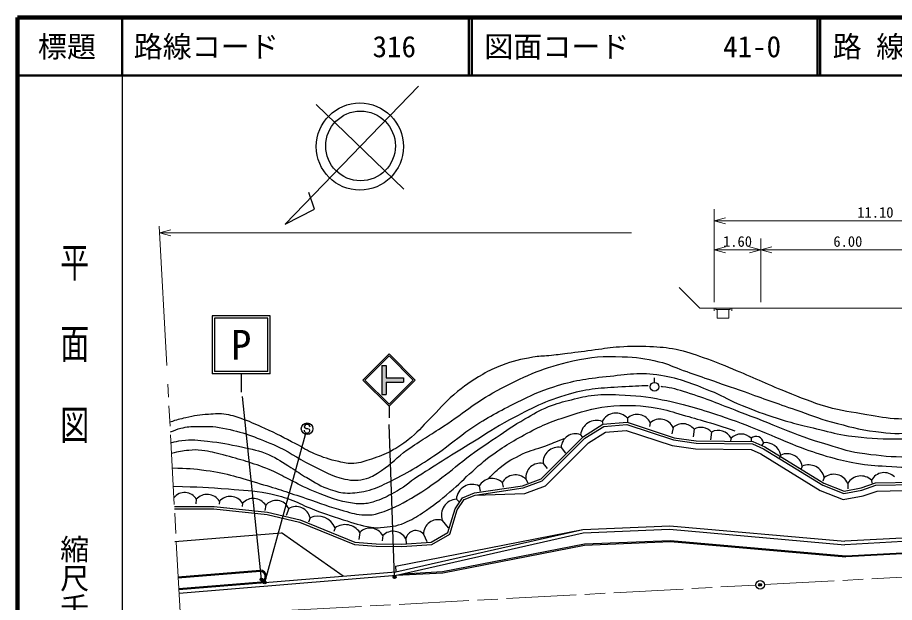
# Model space of a CAD drawing. Units: millimetres, scale not verified, with parts at other scales. Extents: x 40000 to 680000, y 20000 to 380000.
# Drawn here: x 40000 to 191024, y 279338 to 380000 of the extents above; entities that cross this region are included whole.
import ezdxf
from ezdxf.enums import TextEntityAlignment as Align

# ---------------------------------------------------------------- set-up
doc = ezdxf.new("R2010")
doc.units = ezdxf.units.MM
doc.header["$LTSCALE"] = 1000
doc.header["$PDMODE"] = 32
doc.header["$PDSIZE"] = 500
doc.linetypes.add('CHAIN', pattern=[18.5, 12, -1.5, 3.5, -1.5])
for name, color, linetype, lineweight in [('S-BGD', 7, 'Continuous', 25), ('S-BMK', 2, 'CHAIN', 13), ('S-BMK-SRVR', 3, 'Continuous', 25), ('S-STR-HTXT', 7, 'Continuous', 13), ('S-STR-STRC', 7, 'Continuous', 25), ('S-TTL', 2, 'Continuous', 140), ('S-TTL-BAND', 7, 'Continuous', 25), ('S-TTL-LINE', 7, 'Continuous', 50)]:
    doc.layers.add(name, color=color, linetype=linetype, lineweight=lineweight)
doc.layers.add('S-TTL-TXT', color=7, linetype='Continuous')
doc.styles.add('@ＭＳ ゴシック', font='')
doc.styles.add('ＭＳ ゴシック', font='')
doc.styles.get('@ＭＳ ゴシック').set_extended_font_data('@MS Gothic')
doc.styles.get('ＭＳ ゴシック').set_extended_font_data('MS Gothic')

msp = doc.modelspace()

# ---------------------------------------------------------------- hatches: boundary and pattern name
at = {"layer": 'S-STR-STRC'}
msp.add_hatch(color=256, dxfattribs=at).paths.add_polyline_path([(102731, 320109), (103481, 320109), (103481, 317984), (106481, 317984), (106481, 317234), (103481, 317234), (103481, 315109), (102731, 315109)])

# ---------------------------------------------------------------- linework, layer by layer
at = {"layer": 'S-BGD'}
for p, q in [((109063, 368192), (86111, 344441)), ((106537, 350469), (91436, 365062)), ((91142, 347049), (90149, 349881)), ((86111, 344441), (91142, 347049)), ((149691, 317216), (149691, 318016)), ((140688, 310475), (140827, 310047)), ((145053, 311056), (145021, 310432)), ((148973, 310260), (148841, 309611)), ((136959, 308209), (137241, 307840)), ((152893, 309464), (152667, 308348)), ((156506, 309158), (156333, 307847)), ((159522, 308662), (159349, 307350)), ((162883, 307613), (162805, 307169)), ((166352, 307615), (166326, 307126)), ((168455, 306820), (168208, 306421)), ((133603, 306032), (134358, 305018)), ((171436, 304706), (171182, 304089)), ((130497, 303243), (131238, 302418)), ((175142, 302797), (174888, 302180)), ((127521, 300570), (127872, 299920)), ((178938, 300836), (178684, 300219)), ((119529, 299376), (119688, 298510)), ((123485, 299967), (123616, 299156)), ((182989, 299853), (183007, 298874)), ((187063, 300383), (187143, 299884)), ((70780, 297093), (70714, 296334)), ((74765, 296746), (74721, 296239)), ((78750, 296400), (78700, 295830)), ((82735, 296053), (82580, 295136)), ((115581, 297109), (116061, 296647)), ((86717, 295497), (86245, 294283)), ((90390, 293912), (90086, 293181)), ((113140, 293467), (114135, 292173)), ((94690, 292191), (94453, 291527)), ((105120, 285603), (137327, 291904)), ((105174, 284605), (137327, 291904)), ((137327, 291904), (152315, 292524)), ((137406, 291307), (152301, 291923)), ((152301, 291923), (182492, 289266)), ((152315, 292524), (182502, 289868)), ((217451, 291758), (182502, 289868)), ((67110, 289828), (85440, 291321)), ((96096, 283865), (85440, 291321)), ((98934, 291394), (98768, 290181)), ((102897, 290852), (102770, 289926)), ((105265, 284010), (137406, 291307)), ((106860, 290310), (106901, 289433)), ((109909, 291109), (110475, 289826)), ((137620, 289414), (152431, 290026)), ((152431, 290026), (182652, 287372)), ((217494, 291160), (182492, 289266)), ((113213, 284639), (137620, 289414)), ((113238, 284440), (137643, 289215)), ((137643, 289215), (152426, 289826)), ((152426, 289826), (182648, 287172)), ((217597, 289062), (182648, 287172)), ((182652, 287372), (211395, 288927)), ((105120, 285603), (105174, 284605)), ((67605, 283752), (81794, 284908)), ((67621, 283552), (81799, 284707)), ((67784, 281559), (105174, 284605)), ((67816, 280960), (105265, 284010)), ((105206, 284006), (113238, 284440)), ((106417, 284272), (113213, 284639)), ((67768, 281758), (81945, 282913))]:
    msp.add_line(p, q, dxfattribs=at)
for points in [[(67033, 295447), (73817, 295427), (82987, 294485), (88580, 293147), (98024, 289337), (101743, 289044), (106161, 288983), (111369, 289327), (114459, 291080), (115726, 295265), (116922, 297028), (118827, 297819), (127095, 299035), (130378, 300291), (137714, 307607), (140957, 309613), (144959, 309948), (152974, 307303), (156845, 306756), (166562, 306644), (168498, 305783), (178671, 299521), (182299, 298102), (185389, 298660), (187841, 299511), (194620, 299663)], [(67034, 295847), (73838, 295827), (83054, 294880), (88702, 293529), (98117, 289731), (101761, 289443), (106150, 289383), (111251, 289720), (114123, 291349), (115361, 295439), (116658, 297352), (118719, 298207), (126993, 299424), (130156, 300634), (137464, 307923), (140828, 310004), (145007, 310353), (153066, 307694), (156875, 307155), (166650, 307043), (168685, 306138), (178850, 299880), (182339, 298516), (185287, 299048), (187770, 299909), (194578, 300062)], [(118827, 297819), (127349, 298061), (130934, 299433), (138339, 306817), (141279, 308637), (144839, 308934), (152746, 306325), (156769, 305757), (166344, 305647), (168030, 304896), (178223, 298622), (182198, 297068), (185643, 297689), (188021, 298515), (194727, 298665), (200291, 299735), (210332, 296252), (213382, 296960), (216059, 298227), (220096, 299373), (227617, 304022)]]:
    msp.add_lwpolyline(points, dxfattribs=at)
for centre, radius in [((98957, 357795), 7500), ((99073, 357902), 6000), ((149691, 316466), 750)]:
    msp.add_circle(centre, radius, dxfattribs=at)
for centre, radius, start, end in [((143075, 309227), 2694, 42.76174, 152.41015), ((146715, 309188), 2500, 25.38687, 131.64707), ((139706, 307890), 2765, 69.20737, 173.37618), ((150635, 308392), 2500, 25.38687, 131.64707), ((154555, 307595), 2500, 38.69576, 131.64707), ((136097, 305862), 2500, 69.83086, 176.09106), ((157693, 306958), 2500, 42.97189, 118.33818), ((160673, 306443), 2500, 27.89346, 117.43032), ((164619, 305836), 2484, 45.77144, 134.33495), ((167190, 306654), 1276, 7.49944, 131.04569), ((168817, 304172), 2674, 11.52656, 97.77559), ((133169, 303392), 2676, 80.66711, 183.18269), ((172522, 302263), 2674, 11.52656, 113.966), ((130011, 300791), 2500, 78.7948, 185.055), ((176225, 300238), 2779, 12.43276, 112.93128), ((121729, 298188), 2500, 45.36846, 151.62866), ((125737, 298705), 2581, 46.26439, 150.73273), ((180569, 298717), 2674, 25.14414, 127.58358), ((185242, 298461), 2648, 46.54032, 148.27045), ((189254, 299179), 2500, 44.94739, 151.2076), ((118316, 296917), 2742, 63.73793, 175.98107), ((68763, 295944), 2321, 29.67071, 142.21261), ((72643, 295425), 2500, 31.89861, 138.15882), ((76628, 295079), 2500, 31.89861, 138.15882), ((80613, 294732), 2500, 31.89861, 138.15882), ((84549, 294508), 2383, 24.51111, 139.57685), ((115745, 294361), 2754, 93.41662, 198.93045), ((87959, 293327), 2500, 13.53303, 119.79324), ((91679, 290901), 3276, 23.1891, 113.18617), ((112409, 291077), 2500, 73.00037, 179.26058), ((96418, 289694), 3036, 34.04118, 124.68057), ((100712, 289637), 2500, 29.08288, 135.34308), ((104675, 289095), 2500, 29.08288, 135.34308), ((108585, 289946), 1763, 41.27366, 168.09321), ((81766, 283802), 1106, 280.76156, 88.55269), ((81766, 283802), 906, 281.40229, 87.91196)]:
    msp.add_arc(centre, radius, start, end, dxfattribs=at)
for points, knots in [([(216494, 321399), (215616, 321874), (215267, 322017), (214429, 322269), (213153, 322654), (212357, 322722), (211032, 322585), (209776, 322454), (209036, 322359), (207889, 321832), (206414, 321155), (205750, 320461), (204511, 319412), (203247, 318343), (202605, 317663), (201490, 316440), (200746, 315624), (200486, 315026), (199694, 314256), (198850, 313435), (198304, 313037), (197292, 312436), (196037, 311690), (195242, 311402), (193834, 311016), (193047, 310801), (192563, 310891), (191747, 310919), (189579, 310995), (188378, 311279), (186239, 311647), (183559, 312109), (182018, 312227), (179409, 312994), (176589, 313823), (175083, 314516), (172348, 315590), (168723, 317013), (166782, 318027), (163176, 319497), (161225, 320292), (160141, 320766), (158153, 321462), (156336, 322099), (155310, 322471), (153421, 322846), (151686, 323189), (150687, 323264), (148920, 323343), (146875, 323434), (145722, 323435), (143679, 323294), (142037, 323181), (141127, 323003), (139493, 322797), (137616, 322560), (136568, 322397), (134689, 322166), (133449, 322014), (132753, 321934), (131510, 321802), (130431, 321688), (129811, 321738), (128744, 321535), (126604, 321128), (125366, 320952), (123345, 320140), (122047, 319619), (121316, 319309), (120118, 318587), (118079, 317359), (116935, 316635), (115132, 315081), (113401, 313589), (112649, 312521), (111019, 310919), (109580, 309505), (108876, 308593), (107294, 307340), (106211, 306482), (105547, 306062), (104334, 305399), (103084, 304717), (102315, 304456), (100961, 304016), (99795, 303637), (99138, 303350), (97916, 303252), (96907, 303171), (96335, 303361), (95344, 303567), (93648, 303920), (92734, 304292), (91122, 304926), (89804, 305444), (89179, 305979), (87919, 306625), (85844, 307688), (84701, 308325), (82581, 309294), (81178, 309934), (80392, 310299), (78941, 310822), (77795, 311236), (77150, 311510), (75944, 311684), (74762, 311854), (74078, 311801), (72887, 311708), (71349, 311588), (70485, 311467), (68980, 311126), (67892, 310879), (67505, 310774), (66225, 310369)], [0, 0, 0, 0, 1, 1, 1, 2, 2, 2, 3, 3, 3, 4, 4, 4, 5, 5, 5, 6, 6, 6, 7, 7, 7, 8, 8, 8, 9, 9, 9, 10, 10, 10, 11, 11, 11, 12, 12, 12, 13, 13, 13, 14, 14, 14, 15, 15, 15, 16, 16, 16, 17, 17, 17, 18, 18, 18, 19, 19, 19, 20, 20, 20, 21, 21, 21, 22, 22, 22, 23, 23, 23, 24, 24, 24, 25, 25, 25, 26, 26, 26, 27, 27, 27, 28, 28, 28, 29, 29, 29, 30, 30, 30, 31, 31, 31, 32, 32, 32, 33, 33, 33, 34, 34, 34, 35, 35, 35, 36, 36, 36, 37, 37, 37, 38, 38, 38, 38]), ([(66317, 308680), (67127, 309031), (67412, 309129), (68143, 309321), (69187, 309595), (69809, 309638), (70889, 309640), (72634, 309642), (73636, 309703), (75347, 309361), (78866, 308657), (80765, 307877), (84079, 306500), (86713, 305405), (87945, 304289), (90505, 303031), (92733, 301936), (93937, 301089), (96365, 300571), (97791, 300267), (98688, 300302), (100096, 300682), (101191, 300978), (101716, 301416), (102666, 302036), (104532, 303254), (105306, 304308), (107130, 305588), (109517, 307263), (110937, 308080), (113376, 309678), (117263, 312225), (119186, 314089), (123326, 316201), (127907, 318538), (130604, 319790), (135625, 320900), (138889, 321621), (140813, 321798), (144152, 321632), (146633, 321508), (148044, 321381), (150453, 320775), (152142, 320350), (153013, 319865), (154654, 319283), (156344, 318683), (157288, 318343), (158980, 317749), (161373, 316908), (162721, 316457), (165115, 315621), (168600, 314403), (170537, 313680), (174029, 312484), (176415, 311666), (177714, 311077), (180151, 310425), (183109, 309633), (184767, 309107), (187807, 308739), (190352, 308430), (191829, 308275), (194371, 308614), (196263, 308867), (197321, 309225), (199042, 310051), (200822, 310906), (201696, 311628), (203284, 312801), (204930, 314018), (205598, 315038), (207319, 316146), (208732, 317055), (209579, 317515), (211161, 318080), (212383, 318517), (213086, 318822), (214381, 318896), (215428, 318956), (215887, 318901), (217057, 318688)], [0, 0, 0, 0, 1, 1, 1, 2, 2, 2, 3, 3, 3, 4, 4, 4, 5, 5, 5, 6, 6, 6, 7, 7, 7, 8, 8, 8, 9, 9, 9, 10, 10, 10, 11, 11, 11, 12, 12, 12, 13, 13, 13, 14, 14, 14, 15, 15, 15, 16, 16, 16, 17, 17, 17, 18, 18, 18, 19, 19, 19, 20, 20, 20, 21, 21, 21, 22, 22, 22, 23, 23, 23, 24, 24, 24, 25, 25, 25, 26, 26, 26, 27, 27, 27, 27]), ([(66417, 306834), (67259, 307060), (67553, 307096), (68292, 307200), (70012, 307442), (71009, 307273), (72736, 307088), (75042, 306842), (76325, 306596), (78589, 306093), (80434, 305683), (81519, 305546), (83247, 304779), (84821, 304081), (85596, 303474), (87069, 302581), (88163, 301919), (88709, 301438), (89824, 300814), (91359, 299955), (92168, 299326), (93838, 298775), (94971, 298401), (95639, 298207), (96832, 298170), (98109, 298130), (98832, 298283), (100081, 298552), (101540, 298866), (102306, 299270), (103648, 299922), (107175, 301633), (109079, 302770), (112312, 304986), (114615, 306565), (115726, 307701), (118046, 309254), (121041, 311260), (122855, 312184), (126072, 313809), (128453, 315012), (129818, 315669), (132363, 316469), (135785, 317544), (137809, 317853), (141377, 318221), (145036, 318598), (147161, 319055), (150790, 318460), (154226, 317896), (156044, 317035), (159294, 315784), (161172, 315061), (162106, 314381), (163961, 313602), (166317, 312612), (167643, 312058), (170076, 311277), (173187, 310279), (174972, 309848), (178151, 309095), (180076, 308639), (181139, 308263), (183104, 308028), (186286, 307648), (188085, 307482), (191290, 307487), (193227, 307489), (194322, 307502), (196243, 307757), (198073, 308001), (199128, 308186), (200830, 308904), (202308, 309528), (203020, 310136), (204301, 311102), (205517, 312018), (206031, 312730), (207136, 313777), (207903, 314504), (208240, 315022), (209095, 315641), (210445, 316618), (211372, 317041), (213013, 317329), (214021, 317505), (214639, 317410), (215625, 317138), (216326, 316944), (216618, 316823), (217352, 316438)], [0, 0, 0, 0, 1, 1, 1, 2, 2, 2, 3, 3, 3, 4, 4, 4, 5, 5, 5, 6, 6, 6, 7, 7, 7, 8, 8, 8, 9, 9, 9, 10, 10, 10, 11, 11, 11, 12, 12, 12, 13, 13, 13, 14, 14, 14, 15, 15, 15, 16, 16, 16, 17, 17, 17, 18, 18, 18, 19, 19, 19, 20, 20, 20, 21, 21, 21, 22, 22, 22, 23, 23, 23, 24, 24, 24, 25, 25, 25, 26, 26, 26, 27, 27, 27, 28, 28, 28, 29, 29, 29, 30, 30, 30, 30]), ([(148583, 316607), (147136, 316628), (145847, 316525), (144046, 316422), (140485, 316216), (138430, 316153), (134998, 315179), (130793, 313985), (128579, 312805), (124719, 310753), (122170, 309399), (120854, 308440), (118400, 306920), (114700, 304629), (112601, 303387), (108957, 301008), (107321, 299941), (106550, 299107), (104822, 298197), (103658, 297585), (103002, 297224), (101755, 296804), (100969, 296538), (100516, 296369), (99688, 296316), (98634, 296248), (98029, 296320), (96993, 296525), (94322, 297053), (92909, 297723), (90384, 298743), (88727, 299413), (87885, 299982), (86284, 300776), (85132, 301348), (84538, 301788), (83334, 302240), (80290, 303382), (78536, 303907), (75389, 304725), (73970, 305094), (73175, 305344), (71719, 305515), (70853, 305616), (70358, 305575), (69488, 305515), (68312, 305435), (67873, 305304), (66517, 304978)], [0, 0, 0, 0, 1, 1, 1, 2, 2, 2, 3, 3, 3, 4, 4, 4, 5, 5, 5, 6, 6, 6, 7, 7, 7, 8, 8, 8, 9, 9, 9, 10, 10, 10, 11, 11, 11, 12, 12, 12, 13, 13, 13, 14, 14, 14, 15, 15, 15, 16, 16, 16, 16]), ([(218707, 312348), (217921, 313014), (217650, 313255), (216874, 313681), (216171, 314066), (215764, 314304), (214980, 314470), (214239, 314627), (213794, 314620), (213040, 314540), (212092, 314439), (211558, 314282), (210683, 313901), (209575, 313420), (209037, 312973), (208063, 312258), (207247, 311657), (206880, 311208), (206095, 310568), (205503, 310085), (205171, 309814), (204550, 309371), (203780, 308823), (203323, 308553), (202517, 308059), (201662, 307534), (201181, 307241), (200304, 306752), (199178, 306124), (198560, 305738), (197372, 305236), (196626, 304922), (196191, 304768), (195397, 304609), (194591, 304448), (194128, 304397), (193306, 304377), (190415, 304307), (188792, 304555), (185919, 304888), (183394, 305181), (182037, 305722), (179600, 306444), (173459, 308265), (170242, 309951), (164234, 312171), (160730, 313464), (158830, 314378), (155255, 315458), (153647, 315943), (152744, 316287), (151074, 316457), (150992, 316465), (150911, 316473), (150832, 316480)], [0, 0, 0, 0, 1, 1, 1, 2, 2, 2, 3, 3, 3, 4, 4, 4, 5, 5, 5, 6, 6, 6, 7, 7, 7, 8, 8, 8, 9, 9, 9, 10, 10, 10, 11, 11, 11, 12, 12, 12, 13, 13, 13, 14, 14, 14, 15, 15, 15, 16, 16, 16, 17, 17, 17, 18, 18, 18, 18]), ([(66651, 302494), (69363, 302447), (70226, 302364), (72497, 302073), (76214, 301597), (78201, 300778), (81809, 299766), (84922, 298893), (86620, 298249), (89695, 297249), (92238, 296423), (93618, 295815), (96197, 295110), (97582, 294731), (98368, 294432), (99804, 294397), (100796, 294373), (101376, 294433), (102321, 294733), (104588, 295452), (105782, 296114), (107837, 297312), (109666, 298379), (110650, 299052), (112367, 300291), (114384, 301745), (115383, 302731), (117380, 304213), (119307, 305643), (120418, 306403), (122414, 307736), (124323, 309012), (125371, 309766), (127360, 310914), (128916, 311812), (129769, 312376), (131438, 313040), (132940, 313638), (133831, 313847), (135400, 314234), (136925, 314611), (137783, 314858), (139347, 315006), (141001, 315163), (141941, 315187), (143600, 315094), (146521, 314929), (148173, 314809), (151042, 314234), (155348, 313372), (157694, 312565), (161864, 311190), (164679, 310262), (166190, 309553), (168942, 308452), (171299, 307509), (172579, 306877), (174958, 305991), (176900, 305267), (178002, 304890), (179997, 304330), (181734, 303843), (182718, 303591), (184498, 303296), (186471, 302969), (187596, 302879), (189595, 302801), (192279, 302697), (193844, 302352), (196471, 302913), (198639, 303376), (199755, 304038), (201737, 305032), (203556, 305946), (204376, 306800), (206096, 307888), (207318, 308661), (207920, 309262), (209253, 309823), (210452, 310327), (211163, 310612), (212460, 310724), (213752, 310836), (214541, 310849), (215766, 310424), (217008, 309992), (217630, 309534), (218693, 308760), (220500, 307445), (220978, 306468), (222365, 304371)], [0, 0, 0, 0, 1, 1, 1, 2, 2, 2, 3, 3, 3, 4, 4, 4, 5, 5, 5, 6, 6, 6, 7, 7, 7, 8, 8, 8, 9, 9, 9, 10, 10, 10, 11, 11, 11, 12, 12, 12, 13, 13, 13, 14, 14, 14, 15, 15, 15, 16, 16, 16, 17, 17, 17, 18, 18, 18, 19, 19, 19, 20, 20, 20, 21, 21, 21, 22, 22, 22, 23, 23, 23, 24, 24, 24, 25, 25, 25, 26, 26, 26, 27, 27, 27, 28, 28, 28, 29, 29, 29, 30, 30, 30, 30]), ([(66822, 299341), (71389, 299195), (72637, 299183), (76349, 298865), (78971, 298640), (80468, 298669), (83047, 298151), (84590, 297841), (85448, 297608), (86931, 297081), (88293, 296598), (88973, 296119), (90319, 295595), (92551, 294727), (93819, 294283), (96106, 293574), (97959, 292999), (98987, 292570), (100909, 292305), (101539, 292218), (101903, 292157), (102535, 292227), (104167, 292408), (105150, 292399), (106659, 293049), (107925, 293594), (108597, 293999), (109747, 294760), (111682, 296041), (112698, 296864), (114477, 298355), (116069, 299690), (116839, 300576), (118390, 301959), (119372, 302834), (119902, 303353), (120953, 304143), (123468, 306033), (124988, 306959), (127756, 308452), (130518, 309942), (132184, 310587), (135179, 311523), (138044, 312418), (139691, 312979), (142687, 313166), (145604, 313348), (147275, 313258), (150161, 312796), (151886, 312519), (152795, 312095), (154479, 311626), (156117, 311170), (157037, 310920), (158667, 310433), (160578, 309862), (161190, 309658), (163534, 308891)], [0, 0, 0, 0, 1, 1, 1, 2, 2, 2, 3, 3, 3, 4, 4, 4, 5, 5, 5, 6, 6, 6, 7, 7, 7, 8, 8, 8, 9, 9, 9, 10, 10, 10, 11, 11, 11, 12, 12, 12, 13, 13, 13, 14, 14, 14, 15, 15, 15, 16, 16, 16, 17, 17, 17, 18, 18, 18, 19, 19, 19, 19]), ([(121110, 300623), (121960, 301577), (122283, 301876), (123126, 302577), (124478, 303701), (125403, 304128), (126988, 304890), (128421, 305578), (129340, 305680), (130827, 306243), (132120, 306732), (132541, 306903), (134116, 307556)], [0, 0, 0, 0, 1, 1, 1, 2, 2, 2, 3, 3, 3, 4, 4, 4, 4])]:
    msp.add_open_spline(points, degree=3, knots=knots, dxfattribs=at)
at = {"layer": 'S-BMK'}
for p, q in [((67992, 277715), (65872, 316907)), ((168635, 282408), (266991, 287728)), ((68781, 277006), (167137, 282327))]:
    msp.add_line(p, q, dxfattribs=at)
at = {"layer": 'S-BMK-SRVR'}
msp.add_circle((167886, 282367), 750, dxfattribs=at)
msp.add_point((167886, 282367), dxfattribs=at)
at = {"layer": 'S-STR-HTXT'}
for p, q in [((160000, 331000), (160000, 347000)), ((161932, 345518), (160000, 345000)), ((160000, 345000), (215500, 345000)), ((160000, 345000), (161932, 344482)), ((65698, 320126), (64401, 344088)), ((66393, 343494), (64461, 342977)), ((145760, 342977), (64461, 342977)), ((64461, 342977), (66393, 342459)), ((168000, 331000), (168000, 342000)), ((161932, 340518), (160000, 340000)), ((160000, 340000), (168000, 340000)), ((160000, 340000), (161932, 339482)), ((168000, 340000), (166068, 340518)), ((166068, 339482), (168000, 340000)), ((169932, 340518), (168000, 340000)), ((168000, 340000), (198000, 340000)), ((168000, 340000), (169932, 339482)), ((157500, 330000), (153964, 333536)), ((160000, 330000), (157500, 330000)), ((160000, 330000), (168000, 330000)), ((160000, 330000), (160000, 329500)), ((160250, 330000), (160250, 329750)), ((160250, 329750), (162750, 329750)), ((160500, 329750), (160500, 328250)), ((162500, 329750), (162500, 328250)), ((162750, 330000), (162750, 329750)), ((163000, 330000), (163000, 329500)), ((168000, 330000), (198000, 330000)), ((160500, 328250), (162500, 328250))]:
    msp.add_line(p, q, dxfattribs=at)
at = {"layer": 'S-STR-STRC'}
for p, q in [((83525, 328683), (73526, 328683)), ((73526, 328683), (73526, 318683)), ((83133, 328290), (73918, 328290)), ((73918, 328290), (73918, 319076)), ((83132, 319076), (83133, 328290)), ((83525, 318684), (83525, 328683)), ((99481, 317609), (103981, 322109)), ((99835, 317609), (103981, 321755)), ((108481, 317609), (103981, 322109)), ((108127, 317609), (103981, 321755)), ((83525, 318683), (73526, 318683)), ((83132, 319076), (73918, 319076)), ((78525, 318683), (78525, 315540)), ((102731, 320109), (102731, 315109)), ((102731, 320109), (103481, 320109)), ((103481, 320109), (103481, 317984)), ((99482, 317609), (103981, 313109)), ((99835, 317609), (103981, 313462)), ((103481, 317984), (106481, 317984)), ((103481, 317234), (106481, 317234)), ((103481, 317234), (103481, 315109)), ((103981, 313109), (108481, 317609)), ((103981, 313462), (108127, 317609)), ((106481, 317984), (106481, 317234)), ((82017, 283276), (78730, 314802)), ((102731, 315109), (103481, 315109)), ((103982, 313109), (103982, 311109)), ((104949, 283695), (103975, 309970)), ((82575, 282764), (89604, 308271)), ((89470, 309371), (89371, 309489)), ((89715, 309231), (89470, 309371)), ((90016, 309229), (89715, 309231)), ((90261, 309117), (90016, 309229)), ((90367, 308981), (90261, 309117))]:
    msp.add_line(p, q, dxfattribs=at)
for centre, radius in [((89870, 309235), 1000), ((82017, 283276), 150), ((82017, 283276), 120), ((82017, 283276), 90), ((82017, 283276), 60), ((82017, 283276), 30), ((82017, 283276), 20), ((82575, 282764), 150), ((82575, 282764), 120), ((82575, 282764), 90), ((82575, 282764), 60), ((82575, 282764), 30), ((82575, 282764), 20), ((104949, 283695), 150), ((104949, 283695), 120), ((104949, 283695), 90), ((104949, 283695), 60), ((104949, 283695), 30), ((104949, 283695), 20)]:
    msp.add_circle(centre, radius, dxfattribs=at)
for centre, start, end in [((89871, 309485), 359.55488, 179.55488), ((89867, 308985), 179.55488, 359.55488)]:
    msp.add_arc(centre, 500, start, end, dxfattribs=at)
for p in [(104949, 283695), (82017, 283276), (82575, 282764)]:
    msp.add_point(p, dxfattribs=at)
at = {"layer": 'S-TTL'}
for p, q in [((40000, 380000), (40000, 20000)), ((680000, 380000), (40000, 380000))]:
    msp.add_line(p, q, dxfattribs=at)
at = {"layer": 'S-TTL-BAND'}
msp.add_line((58000, 370000), (58000, 20000), dxfattribs=at)
at = {"layer": 'S-TTL-LINE'}
for p, q in [((58000, 380000), (58000, 370000)), ((117750, 380000), (117750, 370000)), ((118250, 380000), (118250, 370000)), ((177750, 380000), (177750, 370000)), ((178250, 380000), (178250, 370000)), ((40000, 370000), (680000, 370000))]:
    msp.add_line(p, q, dxfattribs=at)

# ---------------------------------------------------------------- texts
at = {"layer": 'S-STR-HTXT', "style": 'ＭＳ ゴシック'}
for s, p in [('11.10', (184625, 345000)), ('1.60', (161500, 340000)), ('6.00', (180500, 340000))]:
    msp.add_text(s, height=1833, dxfattribs=at).set_placement(p, align=Align.BOTTOM_LEFT)
at = {"layer": 'S-STR-STRC', "style": 'ＭＳ ゴシック'}
msp.add_text('P', height=5132, dxfattribs=at).set_placement((78525, 323683), align=Align.MIDDLE_CENTER)
at = {"layer": 'S-TTL-BAND', "style": '@ＭＳ ゴシック', "width": 1.4}
msp.add_text('平  面  図', height=3666, rotation=270, dxfattribs=at).set_placement((49777, 306475), align=Align.MIDDLE_RIGHT)
at = {"layer": 'S-TTL-BAND', "style": '@ＭＳ ゴシック'}
msp.add_text('縮尺千分の一', height=3666, rotation=270, dxfattribs=at).set_placement((49777, 261030), align=Align.MIDDLE_RIGHT)
at = {"layer": 'S-TTL-TXT', "style": 'ＭＳ ゴシック'}
msp.add_text('標題', height=3666, dxfattribs=at).set_placement((48500, 375000), align=Align.MIDDLE_CENTER)
for s, p in [('路線コード', (60000, 375000)), ('316', (101142, 375000)), ('図面コード', (120380, 375000)), ('41-0', (161521, 375000)), ('路 線 名', (180380, 375000))]:
    msp.add_text(s, height=3666, dxfattribs=at).set_placement(p, align=Align.MIDDLE_LEFT)

doc.saveas('drawing.dxf')
